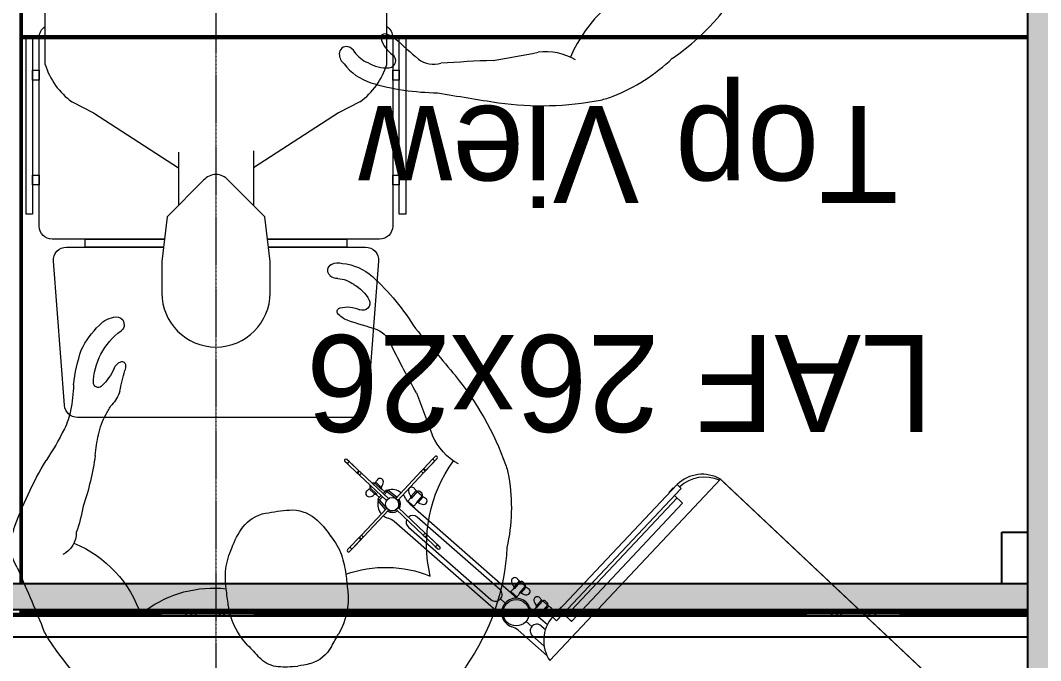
# Model space of a CAD drawing. Header units: millimetres. Extents: x 2822564 to 2991989, y -324396 to -253399.
# Drawn here: x 2840378 to 2841959, y -301433 to -300442 of the extents above; entities that cross this region are included whole.
import ezdxf

# ---------------------------------------------------------------- set-up
doc = ezdxf.new("R2010")
doc.units = ezdxf.units.MM
doc.linetypes.add('12017_XPLAN_GROUND$0$HIDDEN', pattern=[0.375, 0.25, -0.125])
doc.linetypes.add('DASHDOT', pattern=[1, 0.5, -0.25, 0, -0.25])
for name, color, linetype, lineweight in [("'new furniture'", 252, 'Continuous', 9), ('ARCHMED-Fur-S', 8, 'Continuous', 9), ('bed', 31, 'Continuous', 5), ('coton tak bazo', 191, 'Continuous', 5), ('KATCHIN', 253, '12017_XPLAN_GROUND$0$HIDDEN', 5)]:
    doc.layers.add(name, color=color, linetype=linetype, lineweight=lineweight)
doc.layers.add('AX', color=1, linetype='DASHDOT')
doc.layers.add('LAF Detail', color=7, linetype='Continuous')
doc.styles.add('DIM METRES', font='italic8.shx', dxfattribs={"width": 0.53})
doc.styles.add('متر', font='italic.shx')
doc.dimstyles.new('metres', dxfattribs={"dimtxt": 0.18, "dimasz": 0.05, "dimexe": 0.1, "dimexo": 0.1, "dimgap": 0.01, "dimtad": 0, "dimzin": 0, "dimdsep": 46, "dimtxsty": 'DIM METRES', "dimcen": 0.09, "dimclrd": 256, "dimclre": 256, "dimclrt": 3, "dimadec": 0, "dimazin": 0, "dimtfac": 1, "dimtofl": 0, "dimtmove": 0, "dimatfit": 3, "dimfxl": 1, "dimtolj": 1, "dimtzin": 0, "dimarcsym": 0})

# ---------------------------------------------------------------- blocks, each defined once
blk = doc.blocks.new('fff')
at = {"layer": 'coton tak bazo', "ltscale": 0.303333}
for p, q in [((-2.0029, -0.0232), (-1.6213, -0.3826)), ((-1.9982, -0.0276), (-1.6167, -0.387))]:
    blk.add_line(p, q, dxfattribs=at)
at = {"layer": 'coton tak bazo', "ltscale": 0.303334}
blk.add_line((-1.6167, -0.387), (-1.9982, -0.0276), dxfattribs=at)
at = {"layer": 'coton tak bazo', "ltscale": 0.259583}
blk.add_line((-1.6167, -0.387), (-1.3091, -0.0604), dxfattribs=at)
blk.add_line((-1.6167, -0.387), (-1.3091, -0.0604), dxfattribs=at)
at = {"layer": 'coton tak bazo', "ltscale": 0.039792}
blk.add_line((-1.2521, -0.1153), (-1.3038, -0.0699), dxfattribs=at)
at = {"layer": 'coton tak bazo', "ltscale": 0.016327}
blk.add_line((-1.2989, -0.0863), (-1.2777, -0.1049), dxfattribs=at)
at = {"layer": 'coton tak bazo', "ltscale": 0.019085}
blk.add_line((-1.28, -0.1471), (-1.3048, -0.1254), dxfattribs=at)
at = {"layer": 'coton tak bazo', "ltscale": 0.00582}
blk.add_line((-1.2937, -0.1231), (-1.3012, -0.1165), dxfattribs=at)
at = {"layer": 'coton tak bazo', "ltscale": 0.007934}
for p, q in [((-1.2663, -0.131), (-1.2766, -0.122)), ((-1.2766, -0.122), (-1.2663, -0.131))]:
    blk.add_line(p, q, dxfattribs=at)
at = {"layer": 'coton tak bazo', "ltscale": 0.189583}
for p, q in [((-1.3212, -0.1321), (-1.5458, -0.3706)), ((-1.3139, -0.139), (-1.5385, -0.3775))]:
    blk.add_line(p, q, dxfattribs=at)
at = {"layer": 'coton tak bazo', "ltscale": 0.169166}
blk.add_line((-1.5384, -0.3533), (-1.338, -0.1406), dxfattribs=at)
at = {"layer": 'coton tak bazo', "ltscale": 0.084583}
for p in [(-1.348, -0.1311), (-1.5484, -0.3439)]:
    blk.add_line(p, (-1.4482, -0.2375), dxfattribs=at)
at = {"layer": 'coton tak bazo', "ltscale": 0.011667}
for p, q in [((-1.3333, -0.145), (-1.348, -0.1311)), ((-1.3333, -0.145), (-1.348, -0.1311)), ((-1.5337, -0.3577), (-1.5484, -0.3439)), ((-1.5337, -0.3577), (-1.5484, -0.3439))]:
    blk.add_line(p, q, dxfattribs=at)
at = {"layer": 'coton tak bazo', "ltscale": 0.00795}
blk.add_line((-1.338, -0.1406), (-1.348, -0.1312), dxfattribs=at)
at = {"layer": 'coton tak bazo', "ltscale": 4.27404e-05}
blk.add_line((-1.338, -0.1406), (-1.338, -0.1406), dxfattribs=at)
at = {"layer": 'coton tak bazo', "ltscale": 0.010208}
blk.add_line((-1.3212, -0.1321), (-1.3333, -0.145), dxfattribs=at)
at = {"layer": 'coton tak bazo', "ltscale": 0.005834}
for p, q in [((-1.3139, -0.139), (-1.3212, -0.1321)), ((-1.3212, -0.1321), (-1.3139, -0.139))]:
    blk.add_line(p, q, dxfattribs=at)
at = {"layer": 'coton tak bazo', "ltscale": 0.004429}
for p, q in [((-1.2901, -0.1412), (-1.2951, -0.147)), ((-1.064, -0.3383), (-1.0691, -0.344))]:
    blk.add_line(p, q, dxfattribs=at)
at = {"layer": 'coton tak bazo', "ltscale": 0.008167}
for p, q in [((-1.2795, -0.1505), (-1.2901, -0.1412)), ((-1.2497, -0.1755), (-1.2391, -0.1848)), ((-1.0534, -0.3476), (-1.064, -0.3383))]:
    blk.add_line(p, q, dxfattribs=at)
at = {"layer": 'coton tak bazo', "ltscale": 0.001281}
for p, q in [((-1.2864, -0.1415), (-1.2878, -0.1432)), ((-1.2803, -0.1469), (-1.2818, -0.1485))]:
    blk.add_line(p, q, dxfattribs=at)
at = {"layer": 'coton tak bazo', "ltscale": 0.148429}
blk.add_line((-1.2218, -0.1419), (-1.0288, -0.3108), dxfattribs=at)
at = {"layer": 'coton tak bazo', "ltscale": 0.001534}
blk.add_line((-1.327, -0.1544), (-1.3288, -0.1563), dxfattribs=at)
at = {"layer": 'coton tak bazo', "ltscale": 0.005833}
for p, q in [((-1.3201, -0.1471), (-1.327, -0.1544)), ((-1.5239, -0.3635), (-1.5308, -0.3708)), ((-1.5385, -0.3775), (-1.5458, -0.3706)), ((-1.5458, -0.3706), (-1.5385, -0.3775))]:
    blk.add_line(p, q, dxfattribs=at)
at = {"layer": 'coton tak bazo', "ltscale": 0.008026}
for p, q in [((-1.3071, -0.1585), (-1.298, -0.1481)), ((-1.2944, -0.1697), (-1.2853, -0.1592)), ((-1.2668, -0.1928), (-1.2576, -0.1824)), ((-1.254, -0.2039), (-1.2449, -0.1935)), ((-1.081, -0.3556), (-1.0719, -0.3451)), ((-1.0683, -0.3667), (-1.0592, -0.3563)), ((-0.9838, -0.3695), (-0.9939, -0.36)), ((-0.9954, -0.3818), (-1.0055, -0.3723))]:
    blk.add_line(p, q, dxfattribs=at)
at = {"layer": 'coton tak bazo', "ltscale": 0.000657837}
blk.add_line((-1.3052, -0.1602), (-1.306, -0.1594), dxfattribs=at)
at = {"layer": 'coton tak bazo', "ltscale": 0.009625}
for p, q in [((-1.3052, -0.1602), (-1.2942, -0.1477)), ((-1.2963, -0.168), (-1.2853, -0.1555)), ((-1.2648, -0.1944), (-1.2539, -0.1819)), ((-1.2559, -0.2022), (-1.245, -0.1897)), ((-1.0791, -0.3572), (-1.0682, -0.3447)), ((-1.0702, -0.365), (-1.0592, -0.3525)), ((-0.9855, -0.3713), (-0.9976, -0.3599)), ((-0.9937, -0.38), (-1.0058, -0.3686))]:
    blk.add_line(p, q, dxfattribs=at)
at = {"layer": 'coton tak bazo', "ltscale": 0.00685}
for p, q in [((-1.2963, -0.168), (-1.3052, -0.1602)), ((-1.2648, -0.1944), (-1.2559, -0.2022)), ((-1.0702, -0.365), (-1.0791, -0.3572))]:
    blk.add_line(p, q, dxfattribs=at)
at = {"layer": 'coton tak bazo', "ltscale": 0.002917}
for p, q in [((-1.3046, -0.1647), (-1.3008, -0.168)), ((-1.0785, -0.3617), (-1.0748, -0.3651))]:
    blk.add_line(p, q, dxfattribs=at)
at = {"layer": 'coton tak bazo'}
for p, q in [((-1.298, -0.1481), (-1.2975, -0.1482)), ((-1.2975, -0.1482), (-1.2971, -0.1482)), ((-1.2971, -0.1482), (-1.2966, -0.1483)), ((-1.2966, -0.1483), (-1.2962, -0.1482)), ((-1.2962, -0.1482), (-1.2957, -0.1481)), ((-1.2957, -0.1481), (-1.2952, -0.148)), ((-1.2952, -0.148), (-1.2942, -0.1477)), ((-1.2856, -0.157), (-1.2855, -0.1564)), ((-1.2856, -0.1575), (-1.2856, -0.157)), ((-1.2856, -0.1579), (-1.2856, -0.1575)), ((-1.2855, -0.1583), (-1.2856, -0.1579)), ((-1.2855, -0.1564), (-1.2853, -0.1555)), ((-1.2854, -0.1588), (-1.2855, -0.1583)), ((-1.2853, -0.1592), (-1.2854, -0.1588)), ((-1.2576, -0.1824), (-1.2572, -0.1825)), ((-1.2572, -0.1825), (-1.2567, -0.1825)), ((-1.2567, -0.1825), (-1.2563, -0.1825)), ((-1.2563, -0.1825), (-1.2559, -0.1825)), ((-1.2559, -0.1825), (-1.2553, -0.1824)), ((-1.2553, -0.1824), (-1.2548, -0.1823)), ((-1.2548, -0.1823), (-1.2539, -0.1819)), ((-1.2453, -0.1918), (-1.2452, -0.1912)), ((-1.2452, -0.1922), (-1.2453, -0.1918)), ((-1.2452, -0.1907), (-1.245, -0.1897)), ((-1.2452, -0.1912), (-1.2452, -0.1907)), ((-1.2452, -0.1926), (-1.2452, -0.1922)), ((-1.2451, -0.193), (-1.2452, -0.1926)), ((-1.2449, -0.1935), (-1.2451, -0.193)), ((-1.0719, -0.3451), (-1.0714, -0.3453)), ((-1.0714, -0.3453), (-1.071, -0.3453)), ((-1.071, -0.3453), (-1.0706, -0.3453)), ((-1.0706, -0.3453), (-1.0701, -0.3453)), ((-1.0701, -0.3453), (-1.0696, -0.3452)), ((-1.0696, -0.3452), (-1.0691, -0.3451)), ((-1.0691, -0.3451), (-1.0682, -0.3447)), ((-1.0595, -0.3535), (-1.0592, -0.3525)), ((-1.0595, -0.354), (-1.0595, -0.3535)), ((-1.0595, -0.3546), (-1.0595, -0.354)), ((-1.0595, -0.355), (-1.0595, -0.3546)), ((-1.0595, -0.3554), (-1.0595, -0.355)), ((-1.0594, -0.3558), (-1.0595, -0.3554)), ((-1.0592, -0.3563), (-1.0594, -0.3558)), ((-0.9967, -0.3602), (-0.9976, -0.3599)), ((-0.9962, -0.3603), (-0.9967, -0.3602)), ((-0.9956, -0.3603), (-0.9962, -0.3603)), ((-0.9952, -0.3603), (-0.9956, -0.3603)), ((-0.9948, -0.3603), (-0.9952, -0.3603)), ((-0.9943, -0.3602), (-0.9948, -0.3603)), ((-0.9939, -0.36), (-0.9943, -0.3602)), ((-1.0054, -0.3695), (-1.0058, -0.3686)), ((-1.0055, -0.3723), (-1.0053, -0.3719)), ((-1.0053, -0.37), (-1.0054, -0.3695)), ((-1.0053, -0.3706), (-1.0053, -0.37)), ((-1.0052, -0.371), (-1.0053, -0.3706)), ((-1.0053, -0.3714), (-1.0052, -0.371)), ((-1.0053, -0.3719), (-1.0053, -0.3714))]:
    blk.add_line(p, q, dxfattribs=at)
at = {"layer": 'coton tak bazo', "ltscale": 0.004428}
for p, q in [((-1.2795, -0.1505), (-1.2845, -0.1563)), ((-1.2497, -0.1755), (-1.2548, -0.1812)), ((-1.2391, -0.1848), (-1.2442, -0.1905)), ((-1.0534, -0.3476), (-1.0585, -0.3533))]:
    blk.add_line(p, q, dxfattribs=at)
at = {"layer": 'coton tak bazo', "ltscale": 0.0014}
blk.add_line((-1.2306, -0.1622), (-1.2288, -0.1638), dxfattribs=at)
blk.add_line((-1.2306, -0.1622), (-1.2288, -0.1638), dxfattribs=at)
at = {"layer": 'coton tak bazo', "ltscale": 0.006708}
for p, q in [((-1.2288, -0.1638), (-1.2201, -0.1715)), ((-1.2201, -0.1715), (-1.2288, -0.1638))]:
    blk.add_line(p, q, dxfattribs=at)
at = {"layer": 'coton tak bazo', "ltscale": 0.000658593}
blk.add_line((-1.2954, -0.1687), (-1.2963, -0.168), dxfattribs=at)
at = {"layer": 'coton tak bazo', "ltscale": 0.14843}
blk.add_line((-1.0567, -0.3427), (-1.2496, -0.1737), dxfattribs=at)
at = {"layer": 'coton tak bazo', "ltscale": 0.00079851}
for p, q in [((-1.2466, -0.1764), (-1.2475, -0.1775)), ((-1.2405, -0.1817), (-1.2414, -0.1828))]:
    blk.add_line(p, q, dxfattribs=at)
at = {"layer": 'coton tak bazo', "ltscale": 0.114333}
for p, q in [((-1.0544, -0.3005), (-1.203, -0.1703)), ((-1.219, -0.1885), (-1.0703, -0.3187))]:
    blk.add_line(p, q, dxfattribs=at)
at = {"layer": 'coton tak bazo', "ltscale": 0.000658289}
for p, q in [((-1.2657, -0.1937), (-1.2648, -0.1944)), ((-1.0693, -0.3658), (-1.0702, -0.365))]:
    blk.add_line(p, q, dxfattribs=at)
at = {"layer": 'coton tak bazo', "ltscale": 0.002916}
blk.add_line((-1.2605, -0.2023), (-1.2643, -0.1989), dxfattribs=at)
at = {"layer": 'coton tak bazo', "ltscale": 0.000658264}
blk.add_line((-1.2559, -0.2022), (-1.2551, -0.203), dxfattribs=at)
at = {"layer": 'coton tak bazo', "ltscale": 0.008444}
blk.add_line((-0.9485, -0.2567), (-0.9585, -0.2673), dxfattribs=at)
at = {"layer": 'coton tak bazo', "ltscale": 0.003829}
for p, q in [((-0.953, -0.2615), (-0.9485, -0.2567)), ((-1.1061, -0.2698), (-1.1109, -0.2653)), ((-0.9447, -0.4146), (-0.9399, -0.4191)), ((-1.0978, -0.4229), (-1.1023, -0.4277))]:
    blk.add_line(p, q, dxfattribs=at)
at = {"layer": 'coton tak bazo', "ltscale": 0.008443}
blk.add_line((-1.1109, -0.2653), (-1.1003, -0.2753), dxfattribs=at)
at = {"layer": 'coton tak bazo', "ltscale": 0.003855}
for p, q in [((-1.1026, -0.2662), (-1.1075, -0.2616)), ((-0.9494, -0.265), (-0.9448, -0.2602)), ((-0.9482, -0.4182), (-0.9434, -0.4228))]:
    blk.add_line(p, q, dxfattribs=at)
at = {"layer": 'coton tak bazo', "ltscale": 0.01382}
for p, q in [((-1.0887, -0.2862), (-1.1061, -0.2698)), ((-1.0852, -0.2825), (-1.1026, -0.2662)), ((-0.9656, -0.4018), (-0.9482, -0.4182)), ((-0.9621, -0.3982), (-0.9447, -0.4146))]:
    blk.add_line(p, q, dxfattribs=at)
at = {"layer": 'coton tak bazo', "ltscale": 0.006954}
for p, q in [((-1.0915, -0.2835), (-1.1003, -0.2753)), ((-0.9667, -0.2761), (-0.9585, -0.2673)), ((-1.0878, -0.4049), (-1.096, -0.4136)), ((-0.9627, -0.4046), (-0.954, -0.4128))]:
    blk.add_line(p, q, dxfattribs=at)
at = {"layer": 'coton tak bazo', "ltscale": 0.013819}
for p, q in [((-0.9694, -0.2789), (-0.953, -0.2615)), ((-0.9658, -0.2824), (-0.9494, -0.265)), ((-1.0851, -0.402), (-1.1014, -0.4194)), ((-1.0814, -0.4055), (-1.0978, -0.4229))]:
    blk.add_line(p, q, dxfattribs=at)
at = {"layer": 'coton tak bazo', "ltscale": 0.005608}
blk.add_line((-1.0845, -0.2902), (-1.0915, -0.2835), dxfattribs=at)
at = {"layer": 'coton tak bazo', "ltscale": 0.0033}
for p, q in [((-1.0811, -0.2865), (-1.0852, -0.2825)), ((-0.9697, -0.2865), (-0.9658, -0.2824))]:
    blk.add_line(p, q, dxfattribs=at)
at = {"layer": 'coton tak bazo', "ltscale": 0.001387}
for p, q in [((-1.0829, -0.2884), (-1.0845, -0.2902)), ((-0.9716, -0.2847), (-0.9734, -0.2831)), ((-1.0792, -0.3996), (-1.0775, -0.4013)), ((-0.968, -0.396), (-0.9663, -0.3942))]:
    blk.add_line(p, q, dxfattribs=at)
at = {"layer": 'coton tak bazo', "ltscale": 0.03879}
blk.add_line((-1.0357, -0.3361), (-1.0845, -0.2902), dxfattribs=at)
at = {"layer": 'coton tak bazo', "ltscale": 0.00153}
for p, q in [((-1.0829, -0.2884), (-1.0811, -0.2865)), ((-0.9716, -0.2847), (-0.9697, -0.2865)), ((-0.968, -0.396), (-0.9698, -0.3979))]:
    blk.add_line(p, q, dxfattribs=at)
at = {"layer": 'coton tak bazo', "ltscale": 0.038744}
blk.add_line((-1.0323, -0.3324), (-1.0811, -0.2865), dxfattribs=at)
at = {"layer": 'coton tak bazo', "ltscale": 0.038594}
blk.add_line((-1.0191, -0.3317), (-0.9734, -0.2831), dxfattribs=at)
at = {"layer": 'coton tak bazo', "ltscale": 0.038571}
blk.add_line((-1.0154, -0.3351), (-0.9697, -0.2865), dxfattribs=at)
at = {"layer": 'coton tak bazo', "ltscale": 0.005609}
blk.add_line((-0.9734, -0.2831), (-0.9667, -0.2761), dxfattribs=at)
at = {"layer": 'coton tak bazo', "ltscale": 0.038835}
blk.add_line((-1.0351, -0.349), (-1.0812, -0.3978), dxfattribs=at)
at = {"layer": 'coton tak bazo', "ltscale": 0.000879089}
blk.add_line((-1.0608, -0.3391), (-1.0618, -0.3403), dxfattribs=at)
at = {"layer": 'coton tak bazo', "ltscale": 0.000811807}
blk.add_line((-1.0548, -0.3445), (-1.0557, -0.3456), dxfattribs=at)
at = {"layer": 'coton tak bazo', "ltscale": 0.01156}
blk.add_line((-1.0153, -0.335), (-1.0023, -0.3501), dxfattribs=at)
at = {"layer": 'coton tak bazo', "ltscale": 0.038608}
blk.add_line((-1.0149, -0.3485), (-0.9663, -0.3942), dxfattribs=at)
at = {"layer": 'coton tak bazo', "ltscale": 0.011741}
blk.add_line((-1.0133, -0.3328), (-1, -0.3482), dxfattribs=at)
at = {"layer": 'coton tak bazo', "ltscale": 0.00175}
for p, q in [((-1.0023, -0.3501), (-1, -0.3482)), ((-1.0177, -0.3669), (-1.0158, -0.3645)), ((-1.0158, -0.3645), (-1.0136, -0.3666)), ((-1.0023, -0.3501), (-1.0001, -0.3522))]:
    blk.add_line(p, q, dxfattribs=at)
at = {"layer": 'coton tak bazo', "ltscale": 0.010209}
blk.add_line((-1.5458, -0.3706), (-1.5337, -0.3577), dxfattribs=at)
at = {"layer": 'coton tak bazo', "ltscale": 0.000657886}
blk.add_line((-1.0791, -0.3572), (-1.08, -0.3565), dxfattribs=at)
at = {"layer": 'coton tak bazo', "ltscale": 0.038803}
blk.add_line((-1.0315, -0.3525), (-1.0775, -0.4013), dxfattribs=at)
at = {"layer": 'coton tak bazo', "ltscale": 0.011621}
blk.add_line((-1.0336, -0.3547), (-1.0177, -0.3669), dxfattribs=at)
at = {"layer": 'coton tak bazo', "ltscale": 0.011441}
blk.add_line((-1.0315, -0.3525), (-1.0158, -0.3645), dxfattribs=at)
at = {"layer": 'coton tak bazo', "ltscale": 0.038664}
blk.add_line((-1.0184, -0.3521), (-0.9698, -0.3979), dxfattribs=at)
at = {"layer": 'coton tak bazo', "ltscale": 0.004195}
for p, q in [((-1.0109, -0.3592), (-1.0158, -0.3645)), ((-1.0086, -0.3613), (-1.0136, -0.3666))]:
    blk.add_line(p, q, dxfattribs=at)
at = {"layer": 'coton tak bazo', "ltscale": 0.004149}
blk.add_line((-1.0117, -0.3645), (-1.0065, -0.3694), dxfattribs=at)
at = {"layer": 'coton tak bazo', "ltscale": 0.004314}
for p, q in [((-1.0023, -0.3501), (-1.0074, -0.3556)), ((-1.0001, -0.3522), (-1.0052, -0.3576))]:
    blk.add_line(p, q, dxfattribs=at)
at = {"layer": 'coton tak bazo', "ltscale": 0.004148}
blk.add_line((-1.002, -0.3543), (-0.9968, -0.3592), dxfattribs=at)
at = {"layer": 'coton tak bazo', "ltscale": 4.17548e-05}
blk.add_line((-1.6214, -0.3826), (-1.6213, -0.3826), dxfattribs=at)
at = {"layer": 'coton tak bazo', "ltscale": 7.25796e-06}
blk.add_line((-1.6213, -0.3826), (-1.6213, -0.3826), dxfattribs=at)
at = {"layer": 'coton tak bazo', "ltscale": 0.000658272}
for p, q in [((-0.9944, -0.3808), (-0.9937, -0.38)), ((-0.9855, -0.3713), (-0.9848, -0.3705))]:
    blk.add_line(p, q, dxfattribs=at)
at = {"layer": 'coton tak bazo', "ltscale": 0.001907}
blk.add_line((-0.9937, -0.38), (-0.9914, -0.3776), dxfattribs=at)
at = {"layer": 'coton tak bazo', "ltscale": 0.002026}
blk.add_line((-0.9879, -0.3739), (-0.9855, -0.3713), dxfattribs=at)
at = {"layer": 'coton tak bazo', "ltscale": 5.97837e-05}
blk.add_line((-0.9857, -0.3759), (-0.9857, -0.376), dxfattribs=at)
at = {"layer": 'coton tak bazo', "ltscale": 0.005607}
for p, q in [((-1.0812, -0.3978), (-1.0878, -0.4049)), ((-0.9698, -0.3979), (-0.9627, -0.4046))]:
    blk.add_line(p, q, dxfattribs=at)
at = {"layer": 'coton tak bazo', "ltscale": 0.003358}
for p, q in [((-1.0775, -0.4013), (-1.0814, -0.4055)), ((-0.9663, -0.3942), (-0.9621, -0.3982))]:
    blk.add_line(p, q, dxfattribs=at)
at = {"layer": 'coton tak bazo', "ltscale": 0.001529}
blk.add_line((-1.0792, -0.3996), (-1.0812, -0.3978), dxfattribs=at)
at = {"layer": 'coton tak bazo', "ltscale": 0.008414}
for p, q in [((-1.106, -0.4242), (-1.096, -0.4136)), ((-0.9434, -0.4228), (-0.954, -0.4128))]:
    blk.add_line(p, q, dxfattribs=at)
at = {"layer": 'coton tak bazo', "ltscale": 0.003856}
blk.add_line((-1.1014, -0.4194), (-1.106, -0.4242), dxfattribs=at)
at = {"layer": 'coton tak bazo'}
for centre, radius in [((-1.2485, -0.1466), 0.0237), ((-1.0252, -0.3421), 0.0121)]:
    blk.add_circle(centre, radius, dxfattribs=at)
for centre, radius, start, end in [((-1.363, -0.0966), 0.0649, 319.2033, 33.8346), ((-1.2857, -0.114), 0.0121, 318.7602, 48.7613), ((-1.2857, -0.114), 0.0121, 228.7608, 318.7608), ((-1.2322, -0.0925), 0.0302, 228.7608, 253.1565), ((-1.2485, -0.1466), 0.0262, 318.7621, 73.1551), ((-1.3208, -0.1464), 0.00101, 316.7134, 46.7134), ((-1.308, -0.1507), 0.00607, 89.9692, 242.9927), ((-1.308, -0.1599), 0.0153, 53.6153, 89.9692), ((-1.2974, -0.145), 0.00302, 234.577, 318.7608), ((-1.3, -0.1545), 0.00902, 49.795, 57.0537), ((-1.1984, -0.1152), 0.0354, 226.0764, 228.7564), ((-1.3295, -0.1556), 0.00101, 226.7134, 316.7134), ((-1.3277, -0.1537), 0.00101, 226.7134, 316.7134), ((-1.3236, -0.1794), 0.0266, 48.7608, 61.2494), ((-1.3026, -0.1624), 0.00302, 138.7608, 228.7608), ((-1.297, -0.145), 0.00325, 233.6427, 253.1356), ((-1.2914, -0.1621), 0.00902, 40.4698, 47.7236), ((-1.2823, -0.1583), 0.00302, 138.7606, 222.9447), ((-1.2823, -0.1579), 0.00325, 204.3846, 223.8803), ((-1.2957, -0.1707), 0.0153, 7.5523, 43.9062), ((-1.3, -0.1698), 0.0302, 24.365, 48.7608), ((-1.2485, -0.1466), 0.0262, 204.365, 318.7608), ((-1.2988, -0.1657), 0.00302, 228.7608, 318.7608), ((-1.3129, -0.1887), 0.0266, 36.2721, 48.7608), ((-1.2865, -0.1695), 0.00607, 214.5289, 7.5523), ((-1.2677, -0.185), 0.00607, 90.0033, 243.0268), ((-1.2677, -0.1942), 0.0153, 53.6495, 90.0033), ((-1.2571, -0.1792), 0.00302, 234.611, 318.795), ((-1.2567, -0.1792), 0.00325, 233.6753, 253.1711), ((-1.2597, -0.1888), 0.00902, 49.8321, 57.0858), ((-1.2729, -0.2004), 0.0354, 48.8206, 51.5034), ((-1.211, -0.1794), 0.0121, 138.7938, 228.7959), ((-1.211, -0.1794), 0.0121, 48.7933, 138.7964), ((-1.2832, -0.2137), 0.0266, 48.7949, 61.2835), ((-1.2623, -0.1967), 0.00302, 138.7949, 228.7949), ((-1.2585, -0.2), 0.00302, 228.7949, 318.7949), ((-1.251, -0.1964), 0.00902, 40.5019, 47.7607), ((-1.2419, -0.1925), 0.00302, 138.7949, 222.9787), ((-1.2419, -0.1921), 0.00325, 204.4201, 223.9129), ((-1.2553, -0.205), 0.0153, 7.5864, 43.9404), ((-1.2726, -0.223), 0.0266, 36.3062, 48.7949), ((-1.2462, -0.2038), 0.00607, 214.563, 7.5864), ((-0.9467, -0.2584), 0.00252, 43.8419, 136.6625), ((-0.9467, -0.2584), 0.00252, 316.761, 43.9201), ((-1.1092, -0.2634), 0.00252, 133.8419, 226.6625), ((-1.1092, -0.2634), 0.00252, 46.761, 133.9201), ((-1.0624, -0.3096), 0.0121, 336.0537, 48.7964), ((-1.0089, -0.2881), 0.0302, 228.795, 253.1905), ((-1.0624, -0.3096), 0.0121, 228.7939, 311.8127), ((-1.0252, -0.3421), 0.0151, 57.1304, 128.3016), ((-1.0252, -0.3421), 0.0121, 59.7759, 125.2715), ((-1.0252, -0.3421), 0.0262, 52.6973, 73.1865), ((-1.0252, -0.3421), 0.0262, 345.9984, 41.6625), ((-1.0819, -0.3477), 0.00607, 90.0033, 243.0268), ((-1.0819, -0.357), 0.0153, 53.6494, 90.0033), ((-1.0713, -0.342), 0.00302, 234.6111, 318.7949), ((-1.071, -0.342), 0.00325, 233.6769, 253.1697), ((-1.074, -0.3516), 0.00902, 49.8291, 57.0879), ((-1.0766, -0.3654), 0.0302, 24.3992, 48.7948), ((-1.0252, -0.3421), 0.0151, 147.4929, 217.0856), ((-1.0252, -0.3421), 0.0121, 150.2336, 214.6462), ((-1.0023, -0.3501), 0.00302, 316.7134, 40.8222), ((-1.5247, -0.3628), 0.00101, 316.7134, 46.7134), ((-1.5247, -0.3628), 0.00101, 322.8151, 46.7134), ((-1.0975, -0.3765), 0.0266, 48.7949, 61.2835), ((-1.0766, -0.3595), 0.00302, 138.7949, 228.7949), ((-1.0728, -0.3628), 0.00302, 228.7949, 318.7949), ((-1.0868, -0.3857), 0.0266, 36.3062, 48.7949), ((-1.0604, -0.3666), 0.00607, 214.563, 7.5864), ((-1.0653, -0.3592), 0.00902, 40.504, 47.7577), ((-1.0562, -0.3553), 0.00302, 138.7948, 222.9788), ((-1.0562, -0.3549), 0.00325, 204.4187, 223.9145), ((-1.0696, -0.3678), 0.0153, 7.5864, 43.9403), ((-1.0252, -0.3421), 0.0262, 204.4019, 221.1794), ((-1.0252, -0.3421), 0.0262, 232.214, 287.432), ((-1.0158, -0.3645), 0.00302, 232.6047, 316.7134), ((-1.0252, -0.3421), 0.0262, 300.7752, 301.0935), ((-1.0252, -0.3421), 0.0262, 332.3364, 332.6524), ((-0.9912, -0.3662), 0.00902, 128.4204, 135.6792), ((-0.9947, -0.357), 0.00302, 226.7134, 310.8972), ((-0.9951, -0.357), 0.00325, 292.3386, 311.8314), ((-0.9827, -0.3708), 0.0153, 95.505, 131.8589), ((-0.9654, -0.3887), 0.0266, 124.2248, 136.7134), ((-0.9836, -0.3616), 0.00607, 302.4815, 95.505), ((-1.5885, -0.3266), 0.0649, 239.5917, 239.8789), ((-1.5838, -0.331), 0.0649, 239.592, 314.2233), ((-1.5879, -0.326), 0.0649, 245.4489, 313.5455), ((-1.5316, -0.3702), 0.00101, 226.7134, 316.7134), ((-0.994, -0.3828), 0.0153, 141.568, 177.9219), ((-1.0032, -0.3825), 0.00607, 177.9219, 330.9453), ((-0.9991, -0.3746), 0.00902, 137.7506, 145.0043), ((-1.0085, -0.3716), 0.00302, 322.5295, 46.7135), ((-1.0085, -0.3713), 0.00325, 321.5938, 341.0896), ((-0.9751, -0.399), 0.0266, 136.7134, 149.2021), ((-0.9913, -0.3775), 0.00302, 226.7134, 314.7652), ((-0.9879, -0.3738), 0.00302, 316.7134, 46.7134), ((-0.9416, -0.4209), 0.00252, 313.8419, 46.6625), ((-1.1042, -0.426), 0.00252, 136.761, 223.9201), ((-1.1042, -0.426), 0.00252, 223.8419, 316.6625), ((-0.9417, -0.4209), 0.00252, 226.761, 313.9201)]:
    blk.add_arc(centre, radius, start, end, dxfattribs=at)
for centre, major_axis, start_param, end_param in [((-1.1043, -0.268), (-0.00175, -0.00182), 4.666969, 6.286614), ((-1.1043, -0.268), (0.00175, 0.00182), 0.003429, 1.525376), ((-0.9512, -0.2633), (0.00182, -0.00175), 0.003429, 3.145021), ((-1.087, -0.2844), (0.00175, 0.00182), 0.003429, 3.145021), ((-1.087, -0.2844), (0.00175, 0.00182), 3.145021, 4.666969), ((-1.087, -0.2844), (0.00175, 0.00182), 4.666969, 6.286614), ((-0.9676, -0.2806), (0.00182, -0.00175), 3.145021, 4.666969), ((-0.9676, -0.2806), (0.00182, -0.00175), 0.003429, 3.145021), ((-0.9676, -0.2806), (0.00182, -0.00175), 4.666969, 6.286614), ((-1.0832, -0.4037), (-0.00182, 0.00175), 0.003429, 3.145021), ((-1.0832, -0.4037), (-0.00182, 0.00175), 4.666969, 6.286614), ((-1.0832, -0.4037), (-0.00182, 0.00175), 3.145021, 4.666969), ((-0.9639, -0.4), (-0.00175, -0.00182), 4.666969, 6.286614), ((-0.9639, -0.4), (-0.00175, -0.00182), 0.003429, 3.145021), ((-0.9639, -0.4), (-0.00175, -0.00182), 3.145021, 4.666969), ((-1.0996, -0.4211), (-0.00182, 0.00175), 0.003429, 1.525376), ((-1.0996, -0.4211), (0.00182, -0.00175), 4.666969, 6.286614), ((-0.9465, -0.4164), (-0.00175, -0.00182), 0.003429, 3.145021)]:
    blk.add_ellipse(centre, major_axis=major_axis, ratio=0.319365, start_param=start_param, end_param=end_param, dxfattribs=at)
blk = doc.blocks.new('*D20')
at = {"lineweight": -2, "transparency": 16777216}
for p, q in [((-64.1, -1089.6), (-64.1, -1089.9)), ((-64.1, -1089.8), (-32.3, -1089.8)), ((0, -1089.8), (-31.8, -1089.8)), ((0, -1089.6), (0, -1089.9))]:
    blk.add_line(p, q, dxfattribs=at)
at = {"transparency": 16777216}
for points in [[(-64.1, -1089.7), (-64.1, -1089.8), (-64.1, -1089.8)], [(0, -1089.7), (0, -1089.8), (0, -1089.8)]]:
    blk.add_solid(points, dxfattribs=at)
at = {"layer": 'Defpoints', "color": 0, "transparency": 16777216}
for p in [(0, 997.5), (-64.1, -1042.5), (-64.1, -1089.8)]:
    blk.add_point(p, dxfattribs=at)
at = {"transparency": 16777216, "insert": (-32.1, -1089.8), "char_height": 0.15, "attachment_point": 5, "style": 'متر'}
blk.add_mtext('\\A1;64.11', dxfattribs=at)
blk = doc.blocks.new('N_1210DE-00037-200612191001')
at = {"layer": 'ARCHMED-Fur-S'}
blk.add_line((0.56, 10.85), (0.12, 10.86), dxfattribs=at)
for centre, radius, start, end in [((-9.85, 59.08), 7.79, 101.9043, 136.252), ((-10.67, 64.95), 1.92, 66.212, 114.3796), ((-10.3, 65.8), 1, 319.5394, 66.212), ((-10.64, 66.08), 1.45, 271.6832, 319.5394), ((10.29, 41.23), 34.7, 137.9547, 153.7324), ((-9.89, 59.31), 5.16, 123.5441, 158.4924), ((-9.82, 60.25), 4.46, 100.0254, 130.959), ((20.99, 61.19), 1, 88.7649, 172.9064), ((20.93, 58.37), 3.83, 48.8504, 88.7649), ((-13.76, 60.84), 1, 158.4924, 300.2335), ((-11.16, 56.38), 4.16, 81.4663, 120.2335), ((-10.6, 59.97), 0.53, 337.3304, 83.8286), ((22.44, 61.01), 2.46, 172.9064, 179.7885), ((20.98, 61.02), 1, 179.7885, 240.1179), ((15.57, 51.39), 12.62, 31.5407, 51.3588), ((-12.61, 61.36), 2.96, 294.2322, 327.4407), ((15.9, 52.17), 9.2, 5.6872, 60.1179), ((63.83, -126.76), 200.09, 112.0809, 113.3241), ((2.29, 47.61), 26.18, 12.3938, 23.3615), ((552.98, -349.48), 702.96, 144.71444, 145.42156), ((-13.63, 53.71), 3.72, 118.4203, 169.8089), ((20.8, 55.34), 0.5, 77.6201, 181.3356), ((22.11, 55.37), 1.81, 181.3356, 206.5549), ((20.59, 54.36), 1.5, 23.7398, 77.6201), ((28.57, 58.72), 7.6, 209.656, 231.7851), ((-223.28, 135.68), 221.46, 336.5542, 338.4609), ((-14.18, 41.21), 37.15, 16.4234, 21.0597), ((51.06, 56.24), 23.4, 187.3964, 196.3415), ((24.37, 53.22), 0.694, 222.7695, 348.1684), ((25.7, 53.45), 4.59, 202.1614, 230.2305), ((10.05, 25.54), 43.1, 146.268, 165.4558), ((-3.61, 29.73), 33.22, 34.7863, 37.4268), ((38.21, 52.47), 10, 196.3415, 212.0165), ((190.55, -13.65), 219.37, 163.7977, 165.4765), ((15.46, 42.98), 10, 17.0104, 34.7863), ((67.61, 70.86), 44.68, 212.0165, 218.6395), ((-4.69, 36.81), 31.08, 11.5595, 17.0104), ((63.29, 51.92), 38.58, 193.3085, 204.2175), ((-9.28, 11.98), 52.18, 24.591, 36.4206), ((-29.75, 44.02), 8.38, 303.8854, 341.4998), ((-39.41, 24.4), 19.95, 352.275, 41.2889), ((-21.99, 33.85), 10, 165.4558, 176.0959), ((51.58, 42.59), 24.35, 195.4626, 204.4715), ((-5.76, 32.74), 26.27, 176.0959, 197.8391), ((32.68, 31), 6.11, 334.3085, 26.1285), ((-0.66, 27.83), 5, 91.3626, 135.2449), ((0.88, -36.92), 69.77, 89.9546, 91.3626), ((-2.66, -36.83), 69.73, 85.6517, 87.0449), ((2.25, 27.71), 5, 41.608, 85.6517), ((32.89, 32.82), 3.49, 185.2074, 247.9309), ((3.86, 23.34), 11.37, 135.2449, 152.1788), ((-2.48, 23.51), 11.33, 24.8185, 41.608), ((37.63, 16.36), 16.59, 117.7831, 167.2267), ((2.34, 23), 10.23, 146.4549, 163.7939), ((-0.98, 23.08), 10.19, 13.2251, 30.564), ((261.41, -48.14), 235.96, 161.085, 163.3053), ((0.96, 29.39), 32.07, 188.412, 220.503), ((8.22, 22.56), 16.05, 168.1544, 178.1606), ((-6.87, 22.95), 16.01, 358.8402, 8.8464), ((-11.96, 6.9), 16.7, 75.6507, 117.3916), ((78.58, 19.85), 86.46, 177.8638, 179.4247), ((-77.32, 23.93), 86.46, 357.5755, 359.1362), ((12.41, 6.7), 16.26, 59.3154, 101.6171), ((2.12, 20.62), 10, 179.4247, 215.5949), ((-0.93, 20.7), 10, 321.4049, 357.5755), ((18.42, 17.36), 4.03, 41.3263, 55.482), ((25.82, 22.52), 10, 332.2681, 343.3053), ((-5.25, 38.85), 45.1, 313.9831, 332.2681), ((-70.28, -31.21), 79.04, 34.1299, 35.5949), ((68.66, -34.85), 79.04, 141.4049, 143.1618), ((-0.72, 15.94), 5, 214.1299, 259.4252), ((2.15, 15.07), 4.12, 284.5708, 322.1938), ((0.2, 20.83), 9.97, 259.4252, 269.5695), ((1.01, 20.81), 9.97, 267.4282, 282.6328), ((-5.99, 23.85), 23.2, 221.2473, 263.4196), ((19.12, 13.59), 10, 296.9913, 313.9831), ((4.91, 41.51), 41.32, 275.2234, 296.9913), ((1.82, 69.72), 69.71, 261.3637, 275.6363)]:
    blk.add_arc(centre, radius, start, end, dxfattribs=at)
blk = doc.blocks.new('LAF')
at = {"layer": 'LAF Detail'}
h = blk.add_hatch(color=1, dxfattribs=at)
h.dxf.hatch_style = 1
h.paths.add_polyline_path([(1750, 1297.5), (-1750, 1297.5), (-1750, 1257.5), (1750, 1257.5)])
h.paths.add_polyline_path([(-1257.5, 1750), (-1297.5, 1750), (-1297.5, 1297.5), (-1257.5, 1297.5)])
h.paths.add_polyline_path([(1297.5, 1750), (1257.5, 1750), (1257.5, 1297.5), (1297.5, 1297.5)])
h.paths.add_polyline_path([(1297.5, -1297.5), (1257.5, -1297.5), (1257.5, -1750), (1297.5, -1750)])
h.paths.add_polyline_path([(1750, -1257.5), (-1750, -1257.5), (-1750, -1297.5), (1750, -1297.5)])
h.paths.add_polyline_path([(-1257.5, -1297.5), (-1297.5, -1297.5), (-1297.5, -1750), (-1257.5, -1750)])
h.paths.add_polyline_path([(2764.7, 1882.3), (2614.7, 1882.3), (2614.7, 1842.3), (2068.7, 1842.3), (2068.7, 1882.3), (1918.7, 1882.3), (1918.7, 567.3), (2068.7, 567.3), (2068.7, 604.8), (2183, 604.8), (2183, 609.8), (2063, 609.8), (2063, 637.3), (2183, 637.3), (2183, 607.3), (2614.7, 607.3), (2614.7, 567.3), (2764.7, 567.3)])
h.paths.add_polyline_path([(1958.7, 1802.3), (2724.7, 1802.3), (2724.7, 913.3), (2183, 913.3), (2183, 883.3), (2063, 883.3), (2063, 913.3), (1958.7, 913.3)], flags=16)
h.paths.add_polyline_path([(1958.9, 1526.8, 1), (1964, 1526.8, 1)], flags=0)
h.paths.add_polyline_path([(1958.9, 1314.6, 1), (1964, 1314.6, 1)], flags=0)
h.paths.add_polyline_path([(2151, 1529.4), (2152, 1529.4, -1), (2152, 1524.2), (2151, 1524.2, -1)], flags=0)
h.paths.add_polyline_path([(2148.9, 1526.8, -1), (2154, 1526.8, -1)], flags=0)
h.paths.add_polyline_path([(2151, 1317.2), (2152, 1317.2, -1), (2152, 1312), (2151, 1312, -1)], flags=0)
h.paths.add_polyline_path([(2154, 1314.6, -1), (2148.9, 1314.6, -1)], flags=0)
h.paths.add_polyline_path([(2000, 1717.6), (2001.5, 1718.9, -1), (2004.9, 1715), (2003.4, 1713.7, -1)], flags=0)
h.paths.add_polyline_path([(2257.9, 1477.7), (2257.9, 1478.7, -1), (2263.1, 1478.7), (2263.1, 1477.7, -1)], flags=0)
h.paths.add_polyline_path([(2257.9, 1363.7, -1), (2263.1, 1363.7), (2263.1, 1362.7, -1), (2257.9, 1362.7)], flags=0)
h.paths.add_polyline_path([(2562.4, 1106.3), (2724.7, 1249.4), (2724.7, 1249.7), (2562.1, 1106.3)], flags=0)
h.paths.add_polyline_path([(2556.8, 1105.2), (2557, 1105.2), (2557.2, 1105.3, 0.093249)], flags=0)
h.paths.add_polyline_path([(2308.7, 1100.3), (2551.5, 1100.3), (2555.3, 1103.7), (2555.3, 1104.3, -0.414214), (2557.3, 1106.3), (2557.3, 1105.2, 0.12943), (2555.3, 1104.3), (2555.3, 1100.4), (2552.5, 1097.8), (2544.7, 1097.8), (2544.7, 1096.6), (2326.7, 1096.6), (2307.7, 1096.6, 0.414214), (2306.5, 1095.3), (2306.5, 1036.7, 0.080761), (2306.5, 1036.3), (2306.5, 1036.3), (2330.5, 914.1), (2357.5, 914.1), (2544.1, 914.1), (2544.1, 913.8), (2544.1, 913.3), (2543.7, 913.3), (2419.6, 913.8), (2366, 913.8), (2357.6, 914.1), (2357.6, 913.3), (2357.5, 913.3), (2357.5, 914.1), (2327.5, 914.1), (2303.5, 1036.3), (1958.7, 1036.3), (1958.7, 1036.9), (2303, 1036.9), (2303, 1096.6), (2326.5, 1096.6), (2326.5, 1097.8), (2308.7, 1097.8)], flags=0)
h.paths.add_polyline_path([(2305.2, 1036.7, 0.09518), (2305.4, 1035.8, 0.113938), (2303.6, 1035.9), (2305.2, 1036.1)], flags=0)
h.paths.add_polyline_path([(2257.9, 1592.7), (2257.9, 1593.7, -1), (2263.1, 1593.7), (2263.1, 1592.7, -1)], flags=0)
h.paths.add_polyline_path([(2058.1, 1768.8), (2059.6, 1770.2, -1), (2063, 1766.3), (2061.5, 1764.9, -1)], flags=0)
h.paths.add_polyline_path([(2263.1, 1248.7), (2263.1, 1247.7, -1), (2257.9, 1247.7), (2257.9, 1248.7, -1)], flags=0)
h.paths.add_polyline_path([(2444, 1411.7, 0.956183), (2444, 1429.7, -0.066402)], flags=0)
h.paths.add_polyline_path([(2426.8, 1429.7), (2427.6, 1429.7, 0.022091), (2426.8, 1429.7, 11.266721), (2426.8, 1411.7), (2427.6, 1411.7, -0.022091), (2426.8, 1411.7, -11.266721)], flags=0)
h.paths.add_polyline_path([(2426.6, 1420.7, -1), (2326.6, 1420.7, -1)], flags=0)
h.paths.add_polyline_path([(2339.5, 1461.4, -1), (2332.5, 1461.4, -1)], flags=0)
h.paths.add_polyline_path([(2338.5, 1461.4, -1), (2333.5, 1461.4, -1)], flags=0)
h.paths.add_polyline_path([(2339.5, 1380, -1), (2332.5, 1380, -1)], flags=0)
h.paths.add_polyline_path([(2338.5, 1380, -1), (2333.5, 1380, -1)], flags=0)
h.paths.add_polyline_path([(2341, 1529.4), (2342, 1529.4, -1), (2342, 1524.2), (2341, 1524.2, -1)], flags=0)
h.paths.add_polyline_path([(2344, 1526.8, -1), (2338.9, 1526.8, -1)], flags=0)
h.paths.add_polyline_path([(2257.9, 1692.7), (2257.9, 1693.7, -1), (2263.1, 1693.7), (2263.1, 1692.7, -1)], flags=0)
h.paths.add_polyline_path([(2341, 1317.2), (2342, 1317.2, -1), (2342, 1312), (2341, 1312, -1)], flags=0)
h.paths.add_polyline_path([(2344, 1314.6, -1), (2338.9, 1314.6, -1)], flags=0)
h.paths.add_polyline_path([(1948.7, 1862.3, -1), (1962.7, 1862.3, -1)], flags=16)
h.paths.add_polyline_path([(2263.1, 1133.7), (2263.1, 1132.7, -1), (2257.9, 1132.7), (2257.9, 1133.7, -1)], flags=0)
h.paths.add_polyline_path([(2420.8, 1461.4, -1), (2413.8, 1461.4, -1)], flags=0)
h.paths.add_polyline_path([(2419.8, 1461.4, -1), (2414.8, 1461.4, -1)], flags=0)
h.paths.add_polyline_path([(2420.8, 1380, -1), (2413.8, 1380, -1)], flags=0)
h.paths.add_polyline_path([(2419.8, 1380, -1), (2414.8, 1380, -1)], flags=0)
h.paths.add_polyline_path([(2257.9, 1792.7), (2257.9, 1793.7, -1), (2263.1, 1793.7), (2263.1, 1792.7, -1)], flags=0)
h.paths.add_polyline_path([(2551.5, 1100.3, 0.016832), (2552, 1099.1), (2552.1, 1099.1), (2551.9, 1099.1), (2551.9, 1099), (2552, 1099, -0.00829)], flags=0)
h.paths.add_polyline_path([(2327.4, 1109.9), (2329.4, 1109.9, -1), (2329.4, 1104.7), (2327.4, 1104.7, -1)], flags=0)
h.paths.add_polyline_path([(2490.2, 1477.7), (2490.2, 1478.7, -1), (2495.4, 1478.7), (2495.4, 1477.7, -1)], flags=0)
h.paths.add_polyline_path([(2490.2, 1363.7, -1), (2495.4, 1363.7), (2495.4, 1362.7, -1), (2490.2, 1362.7)], flags=0)
h.paths.add_polyline_path([(2394, 1109.9), (2396, 1109.9, -1), (2396, 1104.7), (2394, 1104.7, -1)], flags=0)
h.paths.add_polyline_path([(1958.7, 873.3), (2310.7, 873.3), (2310.7, 647.3), (1958.7, 647.3)], flags=16)
h.paths.add_polyline_path([(2490.2, 1592.7), (2490.2, 1593.7, -1), (2495.4, 1593.7), (2495.4, 1592.7, -1)], flags=0)
h.paths.add_polyline_path([(2490.2, 1248.7, -1), (2495.4, 1248.7), (2495.4, 1247.7, -1), (2490.2, 1247.7)], flags=0)
h.paths.add_polyline_path([(2531, 1529.4), (2532, 1529.4, -1), (2532, 1524.2), (2531, 1524.2, -1)], flags=0)
h.paths.add_polyline_path([(2534, 1526.8, -1), (2528.9, 1526.8, -1)], flags=0)
h.paths.add_polyline_path([(2531, 1317.2), (2532, 1317.2, -1), (2532, 1312), (2531, 1312, -1)], flags=0)
h.paths.add_polyline_path([(2534, 1314.6, -1), (2528.9, 1314.6, -1)], flags=0)
h.paths.add_polyline_path([(2490.2, 1692.7), (2490.2, 1693.7, -1), (2495.4, 1693.7), (2495.4, 1692.7, -1)], flags=0)
h.paths.add_polyline_path([(2460.7, 1109.9), (2462.7, 1109.9, -1), (2462.7, 1104.7), (2460.7, 1104.7, -1)], flags=0)
h.paths.add_polyline_path([(2495.4, 1133.7), (2495.4, 1132.7, -1), (2490.2, 1132.7), (2490.2, 1133.7, -1)], flags=0)
h.paths.add_polyline_path([(2490.2, 1792.7), (2490.2, 1793.7, -1), (2495.4, 1793.7), (2495.4, 1792.7, -1)], flags=0)
h.paths.add_polyline_path([(2527.4, 1109.9), (2529.4, 1109.9, -1), (2529.4, 1104.7), (2527.4, 1104.7, -1)], flags=0)
h.paths.add_polyline_path([(2322.7, 860.3), (2350.7, 860.3), (2350.7, 873.3), (2724.7, 873.3), (2724.7, 647.3), (2350.7, 647.3), (2350.7, 660.3), (2322.7, 660.3, -0.414214), (2320.7, 662.3), (2320.7, 858.3, -0.414214)], flags=16)
h.paths.add_polyline_path([(2561.8, 1122.2), (2563.3, 1123.5, -1), (2566.7, 1119.6), (2565.2, 1118.3, -1)], flags=0)
h.paths.add_polyline_path([(2353.8, 820.3), (2353.8, 860.3), (2353.7, 820.3)], flags=0)
h.paths.add_polyline_path([(2578.9, 1095.3, -1), (2573.8, 1095.3, -1)], flags=0)
h.paths.add_polyline_path([(2619.9, 1173.4), (2621.4, 1174.7, -1), (2624.8, 1170.8), (2623.3, 1169.5, -1)], flags=0)
h.paths.add_polyline_path([(2392.3, 858.8), (2392.3, 662.3), (2392.2, 661.9), (2392, 660.7), (2391.5, 660.5), (2391.7, 660.7), (2391.9, 660.9), (2392, 661.2), (2392.2, 661.6), (2392.2, 661.9), (2392.3, 662.3), (2392.3, 858.3), (2392.2, 858.7), (2392, 859.9), (2391.8, 860)], flags=0)
h.paths.add_polyline_path([(2383.4, 818.3), (2383.2, 818.3), (2383.2, 702.3), (2383.2, 701.9), (2383, 700.7), (2382.1, 700.3), (2381.9, 700.3), (2382.2, 700.4), (2382.4, 700.5), (2382.6, 700.7), (2382.8, 700.9), (2383, 701.2), (2383.1, 701.6), (2383.2, 701.9), (2383.2, 702.3), (2383.2, 818.3), (2383.2, 818.7), (2383, 819.9), (2382.8, 820)], flags=0)
h.paths.add_polyline_path([(2623.3, 1770.2), (2624.8, 1768.8, -1), (2621.4, 1764.9), (2619.9, 1766.3, -1)], flags=0)
h.paths.add_polyline_path([(2678, 1224.6), (2679.5, 1225.9, -1), (2682.9, 1222), (2681.4, 1220.7, -1)], flags=0)
h.paths.add_polyline_path([(2721, 1529.4), (2722, 1529.4, -1), (2722, 1524.2), (2721, 1524.2, -1)], flags=0)
h.paths.add_polyline_path([(2724, 1526.8, -1), (2718.9, 1526.8, -1)], flags=0)
h.paths.add_polyline_path([(2721, 1317.2), (2722, 1317.2, -1), (2722, 1312), (2721, 1312, -1)], flags=0)
h.paths.add_polyline_path([(2724, 1314.6, -1), (2718.9, 1314.6, -1)], flags=0)
h.paths.add_polyline_path([(2681.4, 1718.9), (2682.9, 1717.6, -1), (2679.5, 1713.7), (2678, 1715, -1)], flags=0)
h.paths.add_polyline_path([(2665.4, 1096), (2667.3, 1092.8, 0.483498), (2670.4, 1095.3, 0.867202)], flags=0)
h.paths.add_polyline_path([(1962.7, 587.3, -1), (1948.7, 587.3, -1)], flags=16)
h.paths.add_polyline_path([(2537.3, 819.3), (2537.3, 818.3, -1), (2532.1, 818.3), (2532.1, 819.3, -1)], flags=0)
h.paths.add_polyline_path([(2537.3, 818.8, -1), (2532.2, 818.8, -1)], flags=0)
h.paths.add_polyline_path([(2720.7, 1862.3, -1), (2734.7, 1862.3, -1)], flags=16)
h.paths.add_polyline_path([(2537.3, 761.1), (2537.3, 760.1, -1), (2532.1, 760.1), (2532.1, 761.1, -1)], flags=0)
h.paths.add_polyline_path([(2537.3, 760.6, -1), (2532.2, 760.6, -1)], flags=0)
h.paths.add_polyline_path([(2537.3, 702.8), (2537.3, 701.8, -1), (2532.1, 701.8), (2532.1, 702.8, -1)], flags=0)
h.paths.add_polyline_path([(2537.3, 702.3, -1), (2532.2, 702.3, -1)], flags=0)
h.paths.add_polyline_path([(2734.7, 587.3, -1), (2720.7, 587.3, -1)], flags=16)
h.paths.add_polyline_path([(1297.5, 1257.5), (1257.5, 1257.5), (1257.5, -1257.5), (1297.5, -1257.5)])
h.paths.add_polyline_path([(-1257.5, 1257.5), (-1297.5, 1257.5), (-1297.5, -1257.5), (-1257.5, -1257.5)])
at = {"layer": 'LAF Detail', "color": 3, "linetype": 'Continuous', "lineweight": 25}
for p, q in [((-1340.1, -1257.5), (-1340.1, 1257.5)), ((-1307.5, -1257.5), (-1307.5, 1257.5)), ((-1297.5, 1257.5), (-1297.5, -1257.5)), ((-1257.5, -1257.5), (-1257.5, 1257.5)), ((-1306.4, 87.8), (-1306.4, 912.2)), ((-1305.1, 87.8), (-1305.1, 912.2)), ((-1304, 87.8), (-1304, 912.2)), ((-1303.4, 302.6), (-1303.4, 87.8)), ((-1303.4, 302.6), (-1297.5, 302.6)), ((-1302.8, 302.6), (-1302.8, 303.9)), ((-1302.4, 303.6), (-1302.4, -1257.5)), ((-1302.4, 301.6), (-1301.4, 301.6)), ((-1301.4, 301.6), (-1302.4, 301.6)), ((-1301.4, -1257.5), (-1301.4, 302.6)), ((-1300.4, -1257.5), (-1300.4, 302.6)), ((-1299.4, 301.6), (-1300.4, 301.6)), ((-1300.4, 301.4), (-1299.4, 301.4)), ((-1300.4, 300.6), (-1299.4, 300.6)), ((-1299.4, -1257.5), (-1299.4, 302.6)), ((-1257.5, 302.6), (300.6, 302.6)), ((-302.6, 300.6), (-1257.5, 300.6)), ((-413.4, -1257.5), (-413.4, 302.6)), ((-413.4, 301.6), (-409.4, 301.6)), ((-411.4, 301.6), (-411.4, 302.6)), ((-411.4, -1257.5), (-411.4, 300.6)), ((-409.4, 302.6), (-409.4, -1257.5)), ((-1301.4, 299.8), (-1302.4, 299.8)), ((-1306.4, 87.8), (-1306.4, -62.2)), ((-1306.4, 87.8), (-1302.4, 87.8)), ((-1302.4, 85.9), (-1306.4, 85.9)), ((-1302.4, 46.6), (-1306.4, 46.6)), ((-1306.4, 37.7), (-1302.4, 37.7)), ((-1302.4, 31.7), (-1306.4, 31.7)), ((-1306.4, -6.2), (-1302.4, -6.2)), ((-1302.4, -12.2), (-1306.4, -12.2)), ((-1302.4, -21.1), (-1306.4, -21.1)), ((-1306.4, -60.4), (-1302.4, -60.4)), ((-1306.4, -912.2), (-1306.4, -62.2)), ((-1302.4, -62.2), (-1306.4, -62.2)), ((-1305.1, -912.2), (-1305.1, -62.2)), ((-1304, -912.2), (-1304, -62.2)), ((-1303.4, -62.2), (-1303.4, -912.2)), ((-1306.4, -912.2), (-1306.4, -1062.2)), ((-1306.4, -912.2), (-1302.4, -912.2)), ((-1302.4, -914.1), (-1306.4, -914.1)), ((-1302.4, -953.4), (-1306.4, -953.4)), ((-1306.4, -962.3), (-1302.4, -962.3)), ((-1302.4, -968.3), (-1306.4, -968.3)), ((-1306.4, -1006.2), (-1302.4, -1006.2)), ((-1302.4, -1012.2), (-1306.4, -1012.2)), ((-1302.4, -1021.1), (-1306.4, -1021.1)), ((-1306.4, -1060.4), (-1302.4, -1060.4)), ((-1306.4, -1257.5), (-1306.4, -1062.2)), ((-1302.4, -1062.2), (-1306.4, -1062.2)), ((-1305.1, -1257.5), (-1305.1, -1062.2)), ((-1304, -1257.5), (-1304, -1062.2)), ((-1303.4, -1062.2), (-1303.4, -1257.5)), ((-1257.5, -1217.5), (-1177.5, -1217.5)), ((-1177.5, -1217.5), (-1177.5, -1257.5))]:
    blk.add_line(p, q, dxfattribs=at)
at = {"layer": 'LAF Detail', "color": 7, "linetype": 'Continuous', "lineweight": 25}
blk.add_line((1750, -1257.5), (-1750, -1257.5), dxfattribs=at)
at = {"color": 1}
for s, p in [('LAF 26x26', (-872.4, -1110.7)), ('Top View', (-517.8, -1057))]:
    blk.add_text(s, height=150, rotation=90, dxfattribs=at).set_placement(p)
blk = doc.blocks.new('Tavolo operatorio con paziente')
at = {"layer": 'bed'}
for p, q in [((-82.728, 759.352), (-82.728, 807.367)), ((82.728, 807.367), (82.728, 759.352)), ((-74.571, 691.312), (-82.728, 759.352)), ((82.728, 759.352), (74.571, 691.312)), ((-18.829, 635.571), (-74.571, 691.312)), ((74.571, 691.312), (18.829, 635.571)), ((-57.342, 592.823), (-57.342, 674.083)), ((57.342, 590.739), (57.342, 674.083)), ((-187.117, 532.346), (-57.342, 616.318)), ((187.117, 532.346), (57.342, 616.318)), ((-219.901, 515.954), (-187.117, 532.346)), ((219.901, 515.954), (187.117, 532.346)), ((-260.881, 458.582), (-260.881, 311.054)), ((260.881, 458.582), (260.881, 311.054))]:
    blk.add_line(p, q, dxfattribs=at)
for points in [[(80.108, 737.5), (228.402, 737.5, 0.43688253), (248.344, 759.034), (231.42, 979.034, 0.39190223), (211.479, 997.5), (-211.479, 997.5, 0.39190223), (-231.42, 979.034), (-248.344, 759.034, 0.43688253), (-228.402, 737.5), (-80.108, 737.5)], [(-78.67, 725.5), (-250, 725.5, 0.41421356), (-270, 705.5), (-270, 417.5, 0.25415069), (-260.881, 400.719)], [(260.881, 400.719, 0.25415069), (270, 417.5), (270, 705.5, 0.41421356), (250, 725.5), (78.67, 725.5)]]:
    blk.add_lwpolyline(points, format="xyb", dxfattribs=at)
for points in [[(-80.108, 737.5), (-200, 737.5), (-200, 725.5), (-78.67, 725.5)], [(78.67, 725.5), (200, 725.5), (200, 737.5), (80.108, 737.5)]]:
    blk.add_lwpolyline(points, dxfattribs=at)
for points in [[(-280, 687.5), (-290, 687.5), (-290, 417.5), (-280, 417.5)], [(290, 687.5), (280, 687.5), (280, 417.5), (290, 417.5)], [(-270, 642.5), (-280, 642.5), (-280, 627.5), (-270, 627.5)], [(280, 642.5), (270, 642.5), (270, 627.5), (280, 627.5)], [(-270, 482.5), (-280, 482.5), (-280, 467.5), (-270, 467.5)], [(280, 482.5), (270, 482.5), (270, 467.5), (280, 467.5)]]:
    blk.add_lwpolyline(points, close=True, dxfattribs=at)
at = {"layer": 'bed', "extrusion": (0, 0, -1)}
for centre, major_axis, start_param, end_param in [((0, 807.367), (58.498, 58.498), 3.92699082, 7.06858347), ((0, 651.165), (-17.287, 17.287), 3.04788682, 4.80609482), ((-154.333, 425.798), (-78.827, 78.827), 5.79628608, 6.43978718), ((154.333, 425.798), (78.827, 78.827), -0.15660188, 0.48689923)]:
    blk.add_ellipse(centre, major_axis=major_axis, ratio=1, start_param=start_param, end_param=end_param, dxfattribs=at)
dim = blk.add_linear_dim(base=(-64.112, -1089.755), p1=(0, 997.5), p2=(-64.112, -1042.5), dimstyle='metres', override={"dimfxl": 0.2, "dimfxlon": 1, "dimarcsym": 2})
dim.commit()
dim.dimension.update_dxf_attribs({"geometry": '*D20', "text_midpoint": (-32.056, -1089.755)})
blk = doc.blocks.new('Surgery Zone')
at = {"layer": 'KATCHIN', "color": 240, "ltscale": 1.1, "true_color": 0xed1f24}
blk.add_line((1610637.8, -562746.7, 0), (1610637.8, -564696.7, 0), dxfattribs=at)
at = {"layer": 'KATCHIN', "color": 85, "ltscale": 1.1, "true_color": 0x58ba48}
blk.add_circle((1610637.8, -562746.7, 0), 2200, dxfattribs=at)
at = {"layer": "'new furniture'", "extrusion": (1.57871e-14, -3.63266e-19, -1)}
for p, xscale, yscale, zscale, rotation in [((-1611443.1, -562779.7, 0), -10.99999999998999, 10.99999999998998, -10.99999999998999, 244.3416203095116), ((-1610777.1, -564262.1, 0), 10.99999999998999, 10.99999999998999, -10.99999999984072, 354.6292389127441)]:
    blk.add_blockref('N_1210DE-00037-200612191001', p, dxfattribs=dict(at, xscale=xscale, yscale=yscale, zscale=zscale, rotation=rotation))
at = {"layer": 'bed', "xscale": -1.014127344535011, "yscale": 1.014127344535011, "zscale": 1.014127344535011, "rotation": 180}
blk.add_blockref('Tavolo operatorio con paziente', (1610637.8, -562746.7, 0), dxfattribs=at)
at = {"layer": 'coton tak bazo', "xscale": 860.0000000000005, "yscale": 860.0000000000005, "zscale": 860.0000000000005, "rotation": 180}
blk.add_blockref('fff', (1610029.2, -564186.9, 0), dxfattribs=at)

msp = doc.modelspace()

# ---------------------------------------------------------------- block references
at = {"layer": 'AX'}
msp.add_blockref('Surgery Zone', (1230043.2, 262701.4, 0), dxfattribs=at)

# ---------------------------------------------------------------- next in the draw order: block references
at = {"color": 1, "rotation": 89.99999999999999}
msp.add_blockref('LAF', (2840681, -300057, 0), dxfattribs=at)

doc.saveas('drawing.dxf')
